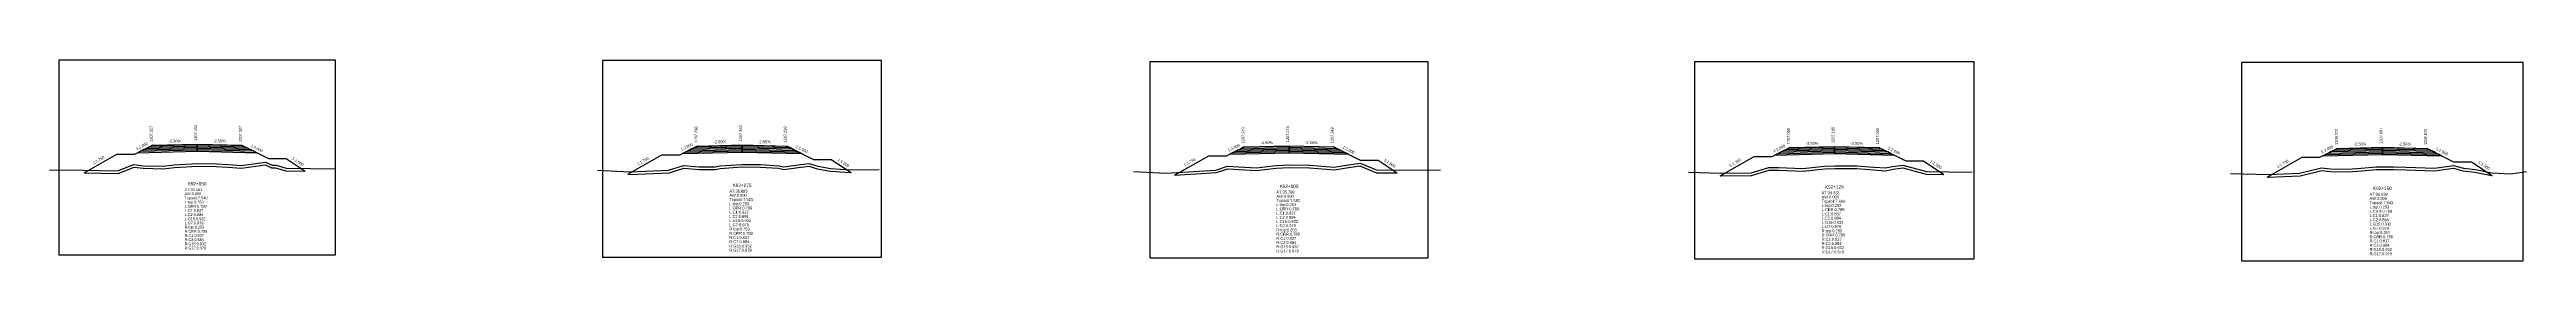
# Model space of a CAD drawing. Extents: x -7 to 78429, y 1189 to 1262.
# Drawn here: x 15630.3 to 15908.2, y 1194.3 to 1216.9 of the extents above; entities that cross this region are included whole.
import ezdxf
from ezdxf.enums import TextEntityAlignment as Align

# ---------------------------------------------------------------- set-up
doc = ezdxf.new("R2010")
doc.units = 0

msp = doc.modelspace()

# ---------------------------------------------------------------- linework, layer by layer
at = {"layer": 'A4_BORDER', "color": 7}
for points in [[(15631.395, 1194.975), (15662.41, 1194.975), (15662.41, 1216.905), (15631.395, 1216.905), (15631.395, 1194.975)], [(15692.381, 1194.724), (15723.702, 1194.724), (15723.702, 1216.871), (15692.381, 1216.871), (15692.381, 1194.724)], [(15753.797, 1194.638), (15785.02, 1194.638), (15785.02, 1216.715), (15753.797, 1216.715), (15753.797, 1194.638)], [(15814.912, 1194.524), (15846.284, 1194.524), (15846.284, 1216.706), (15814.912, 1216.706), (15814.912, 1194.524)], [(15876.282, 1194.31), (15907.872, 1194.31), (15907.872, 1216.647), (15876.282, 1216.647), (15876.282, 1194.31)]]:
    msp.add_lwpolyline(points, dxfattribs=at)
at = {"layer": 'CLEAR_GROUND', "color": 8}
for points in [[(15634.21, 1204.217), (15638.04, 1204.135), (15639.821, 1204.858), (15640.832, 1204.726), (15643.099, 1204.676), (15644.367, 1204.837), (15646.9, 1204.964), (15649.056, 1204.941), (15650.365, 1204.864), (15651.892, 1204.73), (15654.524, 1205.115), (15655.235, 1204.8), (15655.708, 1204.781), (15656.843, 1204.432), (15659.022, 1204.414)], [(15695.225, 1204.057), (15695.466, 1204.047), (15699.849, 1204.235), (15701.507, 1204.75), (15703.222, 1204.597), (15705.073, 1204.601), (15705.593, 1204.72), (15708.03, 1204.876), (15710.084, 1204.848), (15712.112, 1204.728), (15712.734, 1204.601), (15714.071, 1204.769), (15715.555, 1204.954), (15716.479, 1204.677), (15717.967, 1204.395), (15720.18, 1204.242), (15720.283, 1204.244)], [(15756.547, 1203.942), (15761.255, 1204.241), (15762.532, 1204.662), (15765.731, 1204.483), (15767.985, 1204.76), (15769.423, 1204.818), (15771.725, 1204.799), (15774.501, 1204.568), (15775.861, 1204.79), (15777.35, 1205.004), (15779.233, 1204.237), (15781.525, 1204.238)], [(15817.77, 1203.873), (15817.844, 1203.87), (15821.305, 1203.938), (15823.283, 1204.522), (15824.31, 1204.535), (15827.085, 1204.419), (15829.518, 1204.674), (15830.646, 1204.705), (15833.115, 1204.693), (15834.993, 1204.564), (15836.336, 1204.462), (15837.179, 1204.634), (15838.271, 1204.791), (15840.882, 1204.068), (15842.867, 1204.047)], [(15879.142, 1203.724), (15879.287, 1203.719), (15882.838, 1203.869), (15885.288, 1204.481), (15886.247, 1204.376), (15888.224, 1204.323), (15889.722, 1204.449), (15891.41, 1204.599), (15892.111, 1204.579), (15893.38, 1204.605), (15894.757, 1204.572), (15897.939, 1204.446), (15900.046, 1204.734), (15901.118, 1204.452), (15902.468, 1204.311), (15904.318, 1203.919), (15904.414, 1203.914)]]:
    msp.add_lwpolyline(points, dxfattribs=at)
at = {"layer": 'DESIGN_ROAD_TRIMMED', "color": 1}
for points in [[(15634.21, 1204.217), (15637.903, 1206.327), (15639.903, 1206.327), (15641.903, 1207.327), (15641.903, 1207.327), (15641.798, 1207.274), (15641.798, 1207.274), (15641.482, 1207.116), (15641.482, 1207.116), (15641.166, 1206.959), (15641.166, 1206.959), (15640.85, 1206.801), (15640.85, 1206.801), (15640.534, 1206.643), (15640.534, 1206.643), (15640.219, 1206.485), (15646.903, 1206.652), (15646.903, 1206.802), (15646.903, 1206.802), (15646.903, 1206.952), (15646.903, 1206.952), (15646.903, 1207.102), (15646.903, 1207.102), (15646.903, 1207.252), (15646.903, 1207.252), (15646.903, 1207.402), (15646.903, 1207.402), (15646.903, 1207.452), (15646.903, 1207.452), (15646.903, 1207.452), (15646.903, 1207.452), (15646.903, 1207.452), (15646.903, 1207.402), (15646.903, 1207.402), (15646.903, 1207.252), (15646.903, 1207.252), (15646.903, 1207.102), (15646.903, 1207.102), (15646.903, 1206.952), (15646.903, 1206.952), (15646.903, 1206.802), (15646.903, 1206.802), (15646.903, 1206.652), (15653.587, 1206.485), (15653.271, 1206.643), (15653.271, 1206.643), (15652.955, 1206.801), (15652.955, 1206.801), (15652.64, 1206.959), (15652.64, 1206.959), (15652.324, 1207.116), (15652.324, 1207.116), (15652.008, 1207.274), (15652.008, 1207.274), (15651.903, 1207.327), (15651.903, 1207.327), (15654.903, 1205.827), (15656.903, 1205.827), (15659.022, 1204.414)], [(15695.225, 1204.057), (15699.042, 1206.238), (15701.042, 1206.238), (15703.042, 1207.238), (15703.042, 1207.238), (15702.936, 1207.185), (15702.936, 1207.185), (15702.621, 1207.027), (15702.621, 1207.027), (15702.305, 1206.87), (15702.305, 1206.87), (15701.989, 1206.712), (15701.989, 1206.712), (15701.673, 1206.554), (15701.673, 1206.554), (15701.357, 1206.396), (15708.042, 1206.563), (15708.042, 1206.713), (15708.042, 1206.713), (15708.042, 1206.863), (15708.042, 1206.863), (15708.042, 1207.013), (15708.042, 1207.013), (15708.042, 1207.163), (15708.042, 1207.163), (15708.042, 1207.313), (15708.042, 1207.313), (15708.042, 1207.363), (15708.042, 1207.363), (15708.042, 1207.363), (15708.042, 1207.363), (15708.042, 1207.363), (15708.042, 1207.313), (15708.042, 1207.313), (15708.042, 1207.163), (15708.042, 1207.163), (15708.042, 1207.013), (15708.042, 1207.013), (15708.042, 1206.863), (15708.042, 1206.863), (15708.042, 1206.713), (15708.042, 1206.713), (15708.042, 1206.563), (15714.726, 1206.396), (15714.41, 1206.554), (15714.41, 1206.554), (15714.094, 1206.712), (15714.094, 1206.712), (15713.778, 1206.87), (15713.778, 1206.87), (15713.463, 1207.027), (15713.463, 1207.027), (15713.147, 1207.185), (15713.147, 1207.185), (15713.042, 1207.238), (15713.042, 1207.238), (15716.042, 1205.738), (15718.042, 1205.738), (15720.283, 1204.244)], [(15756.547, 1203.942), (15760.409, 1206.149), (15762.409, 1206.149), (15764.409, 1207.149), (15764.409, 1207.149), (15764.304, 1207.096), (15764.304, 1207.096), (15763.988, 1206.938), (15763.988, 1206.938), (15763.672, 1206.781), (15763.672, 1206.781), (15763.356, 1206.623), (15763.356, 1206.623), (15763.04, 1206.465), (15763.04, 1206.465), (15762.725, 1206.307), (15769.409, 1206.474), (15769.409, 1206.624), (15769.409, 1206.624), (15769.409, 1206.774), (15769.409, 1206.774), (15769.409, 1206.924), (15769.409, 1206.924), (15769.409, 1207.074), (15769.409, 1207.074), (15769.409, 1207.224), (15769.409, 1207.224), (15769.409, 1207.274), (15769.409, 1207.274), (15769.409, 1207.274), (15769.409, 1207.274), (15769.409, 1207.274), (15769.409, 1207.224), (15769.409, 1207.224), (15769.409, 1207.074), (15769.409, 1207.074), (15769.409, 1206.924), (15769.409, 1206.924), (15769.409, 1206.774), (15769.409, 1206.774), (15769.409, 1206.624), (15769.409, 1206.624), (15769.409, 1206.474), (15776.093, 1206.307), (15775.777, 1206.465), (15775.777, 1206.465), (15775.462, 1206.623), (15775.462, 1206.623), (15775.146, 1206.781), (15775.146, 1206.781), (15774.83, 1206.938), (15774.83, 1206.938), (15774.514, 1207.096), (15774.514, 1207.096), (15774.409, 1207.149), (15774.409, 1207.149), (15777.409, 1205.649), (15779.409, 1205.649), (15781.525, 1204.238)], [(15817.77, 1203.873), (15821.598, 1206.06), (15823.598, 1206.06), (15825.598, 1207.06), (15825.598, 1207.06), (15825.493, 1207.007), (15825.493, 1207.007), (15825.177, 1206.849), (15825.177, 1206.849), (15824.861, 1206.692), (15824.861, 1206.692), (15824.546, 1206.534), (15824.546, 1206.534), (15824.23, 1206.376), (15824.23, 1206.376), (15823.914, 1206.218), (15830.598, 1206.385), (15830.598, 1206.535), (15830.598, 1206.535), (15830.598, 1206.685), (15830.598, 1206.685), (15830.598, 1206.835), (15830.598, 1206.835), (15830.598, 1206.985), (15830.598, 1206.985), (15830.598, 1207.135), (15830.598, 1207.135), (15830.598, 1207.185), (15830.598, 1207.185), (15830.598, 1207.185), (15830.598, 1207.185), (15830.598, 1207.185), (15830.598, 1207.135), (15830.598, 1207.135), (15830.598, 1206.985), (15830.598, 1206.985), (15830.598, 1206.835), (15830.598, 1206.835), (15830.598, 1206.685), (15830.598, 1206.685), (15830.598, 1206.535), (15830.598, 1206.535), (15830.598, 1206.385), (15837.282, 1206.218), (15836.967, 1206.376), (15836.967, 1206.376), (15836.651, 1206.534), (15836.651, 1206.534), (15836.335, 1206.692), (15836.335, 1206.692), (15836.019, 1206.849), (15836.019, 1206.849), (15835.703, 1207.007), (15835.703, 1207.007), (15835.598, 1207.06), (15835.598, 1207.06), (15838.598, 1205.56), (15840.598, 1205.56), (15842.867, 1204.047)], [(15879.142, 1203.724), (15883.077, 1205.972), (15885.077, 1205.972), (15887.077, 1206.972), (15887.077, 1206.972), (15886.971, 1206.919), (15886.971, 1206.919), (15886.656, 1206.761), (15886.656, 1206.761), (15886.34, 1206.604), (15886.34, 1206.604), (15886.024, 1206.446), (15886.024, 1206.446), (15885.708, 1206.288), (15885.708, 1206.288), (15885.392, 1206.13), (15892.077, 1206.297), (15892.077, 1206.447), (15892.077, 1206.447), (15892.077, 1206.597), (15892.077, 1206.597), (15892.077, 1206.747), (15892.077, 1206.747), (15892.077, 1206.897), (15892.077, 1206.897), (15892.077, 1207.047), (15892.077, 1207.047), (15892.077, 1207.097), (15892.077, 1207.097), (15892.077, 1207.097), (15892.077, 1207.097), (15892.077, 1207.097), (15892.077, 1207.047), (15892.077, 1207.047), (15892.077, 1206.897), (15892.077, 1206.897), (15892.077, 1206.747), (15892.077, 1206.747), (15892.077, 1206.597), (15892.077, 1206.597), (15892.077, 1206.447), (15892.077, 1206.447), (15892.077, 1206.297), (15898.761, 1206.13), (15898.445, 1206.288), (15898.445, 1206.288), (15898.129, 1206.446), (15898.129, 1206.446), (15897.813, 1206.604), (15897.813, 1206.604), (15897.498, 1206.761), (15897.498, 1206.761), (15897.182, 1206.919), (15897.182, 1206.919), (15897.077, 1206.972), (15897.077, 1206.972), (15900.077, 1205.472), (15902.077, 1205.472), (15904.414, 1203.914)]]:
    msp.add_lwpolyline(points, dxfattribs=at)
at = {"layer": 'FINISHED_ROAD', "color": 2}
for points in [[(15637.903, 1206.327), (15639.903, 1206.327), (15641.903, 1207.327), (15641.903, 1207.327), (15646.903, 1207.452), (15651.903, 1207.327), (15651.903, 1207.327), (15654.903, 1205.827), (15656.903, 1205.827)], [(15699.042, 1206.238), (15701.042, 1206.238), (15703.042, 1207.238), (15703.042, 1207.238), (15708.042, 1207.363), (15713.042, 1207.238), (15713.042, 1207.238), (15716.042, 1205.738), (15718.042, 1205.738)], [(15760.409, 1206.149), (15762.409, 1206.149), (15764.409, 1207.149), (15764.409, 1207.149), (15769.409, 1207.274), (15774.409, 1207.149), (15774.409, 1207.149), (15777.409, 1205.649), (15779.409, 1205.649)], [(15821.598, 1206.06), (15823.598, 1206.06), (15825.598, 1207.06), (15825.598, 1207.06), (15830.598, 1207.185), (15835.598, 1207.06), (15835.598, 1207.06), (15838.598, 1205.56), (15840.598, 1205.56)], [(15883.077, 1205.972), (15885.077, 1205.972), (15887.077, 1206.972), (15887.077, 1206.972), (15892.077, 1207.097), (15897.077, 1206.972), (15897.077, 1206.972), (15900.077, 1205.472), (15902.077, 1205.472)]]:
    msp.add_lwpolyline(points, dxfattribs=at)
at = {"layer": 'LAYER_0', "color": 4}
for points in [[(15641.903, 1207.327), (15641.798, 1207.274), (15646.903, 1207.402), (15646.903, 1207.452)], [(15703.042, 1207.238), (15702.936, 1207.185), (15708.042, 1207.313), (15708.042, 1207.363)], [(15764.409, 1207.149), (15764.304, 1207.096), (15769.409, 1207.224), (15769.409, 1207.274)], [(15825.598, 1207.06), (15825.493, 1207.007), (15830.598, 1207.135), (15830.598, 1207.185)], [(15887.077, 1206.972), (15886.971, 1206.919), (15892.077, 1207.047), (15892.077, 1207.097)]]:
    msp.add_lwpolyline(points, dxfattribs=at)
at = {"layer": 'LAYER_1', "color": 4}
for points in [[(15641.798, 1207.274), (15641.482, 1207.116), (15646.903, 1207.252), (15646.903, 1207.402)], [(15702.936, 1207.185), (15702.621, 1207.027), (15708.042, 1207.163), (15708.042, 1207.313)], [(15764.304, 1207.096), (15763.988, 1206.938), (15769.409, 1207.074), (15769.409, 1207.224)], [(15825.493, 1207.007), (15825.177, 1206.849), (15830.598, 1206.985), (15830.598, 1207.135)], [(15886.971, 1206.919), (15886.656, 1206.761), (15892.077, 1206.897), (15892.077, 1207.047)]]:
    msp.add_lwpolyline(points, dxfattribs=at)
at = {"layer": 'LAYER_10', "color": 6}
for points in [[(15652.955, 1206.801), (15653.271, 1206.643), (15646.903, 1206.802), (15646.903, 1206.952)], [(15714.094, 1206.712), (15714.41, 1206.554), (15708.042, 1206.713), (15708.042, 1206.863)], [(15775.462, 1206.623), (15775.777, 1206.465), (15769.409, 1206.624), (15769.409, 1206.774)], [(15836.651, 1206.534), (15836.967, 1206.376), (15830.598, 1206.535), (15830.598, 1206.685)], [(15898.129, 1206.446), (15898.445, 1206.288), (15892.077, 1206.447), (15892.077, 1206.597)]]:
    msp.add_lwpolyline(points, dxfattribs=at)
at = {"layer": 'LAYER_11', "color": 6}
for points in [[(15653.271, 1206.643), (15653.587, 1206.485), (15646.903, 1206.652), (15646.903, 1206.802)], [(15714.41, 1206.554), (15714.726, 1206.396), (15708.042, 1206.563), (15708.042, 1206.713)], [(15775.777, 1206.465), (15776.093, 1206.307), (15769.409, 1206.474), (15769.409, 1206.624)], [(15836.967, 1206.376), (15837.282, 1206.218), (15830.598, 1206.385), (15830.598, 1206.535)], [(15898.445, 1206.288), (15898.761, 1206.13), (15892.077, 1206.297), (15892.077, 1206.447)]]:
    msp.add_lwpolyline(points, dxfattribs=at)
at = {"layer": 'LAYER_2', "color": 4}
for points in [[(15641.482, 1207.116), (15641.166, 1206.959), (15646.903, 1207.102), (15646.903, 1207.252)], [(15702.621, 1207.027), (15702.305, 1206.87), (15708.042, 1207.013), (15708.042, 1207.163)], [(15763.988, 1206.938), (15763.672, 1206.781), (15769.409, 1206.924), (15769.409, 1207.074)], [(15825.177, 1206.849), (15824.861, 1206.692), (15830.598, 1206.835), (15830.598, 1206.985)], [(15886.656, 1206.761), (15886.34, 1206.604), (15892.077, 1206.747), (15892.077, 1206.897)]]:
    msp.add_lwpolyline(points, dxfattribs=at)
at = {"layer": 'LAYER_3', "color": 4}
for points in [[(15641.166, 1206.959), (15640.85, 1206.801), (15646.903, 1206.952), (15646.903, 1207.102)], [(15702.305, 1206.87), (15701.989, 1206.712), (15708.042, 1206.863), (15708.042, 1207.013)], [(15763.672, 1206.781), (15763.356, 1206.623), (15769.409, 1206.774), (15769.409, 1206.924)], [(15824.861, 1206.692), (15824.546, 1206.534), (15830.598, 1206.685), (15830.598, 1206.835)], [(15886.34, 1206.604), (15886.024, 1206.446), (15892.077, 1206.597), (15892.077, 1206.747)]]:
    msp.add_lwpolyline(points, dxfattribs=at)
at = {"layer": 'LAYER_4', "color": 4}
for points in [[(15640.85, 1206.801), (15640.534, 1206.643), (15646.903, 1206.802), (15646.903, 1206.952)], [(15701.989, 1206.712), (15701.673, 1206.554), (15708.042, 1206.713), (15708.042, 1206.863)], [(15763.356, 1206.623), (15763.04, 1206.465), (15769.409, 1206.624), (15769.409, 1206.774)], [(15824.546, 1206.534), (15824.23, 1206.376), (15830.598, 1206.535), (15830.598, 1206.685)], [(15886.024, 1206.446), (15885.708, 1206.288), (15892.077, 1206.447), (15892.077, 1206.597)]]:
    msp.add_lwpolyline(points, dxfattribs=at)
at = {"layer": 'LAYER_5', "color": 4}
for points in [[(15640.534, 1206.643), (15640.219, 1206.485), (15646.903, 1206.652), (15646.903, 1206.802)], [(15701.673, 1206.554), (15701.357, 1206.396), (15708.042, 1206.563), (15708.042, 1206.713)], [(15763.04, 1206.465), (15762.725, 1206.307), (15769.409, 1206.474), (15769.409, 1206.624)], [(15824.23, 1206.376), (15823.914, 1206.218), (15830.598, 1206.385), (15830.598, 1206.535)], [(15885.708, 1206.288), (15885.392, 1206.13), (15892.077, 1206.297), (15892.077, 1206.447)]]:
    msp.add_lwpolyline(points, dxfattribs=at)
at = {"layer": 'LAYER_6', "color": 6}
for points in [[(15651.903, 1207.327), (15652.008, 1207.274), (15646.903, 1207.402), (15646.903, 1207.452)], [(15713.042, 1207.238), (15713.147, 1207.185), (15708.042, 1207.313), (15708.042, 1207.363)], [(15774.409, 1207.149), (15774.514, 1207.096), (15769.409, 1207.224), (15769.409, 1207.274)], [(15835.598, 1207.06), (15835.703, 1207.007), (15830.598, 1207.135), (15830.598, 1207.185)], [(15897.077, 1206.972), (15897.182, 1206.919), (15892.077, 1207.047), (15892.077, 1207.097)]]:
    msp.add_lwpolyline(points, dxfattribs=at)
at = {"layer": 'LAYER_7', "color": 6}
for points in [[(15652.008, 1207.274), (15652.324, 1207.116), (15646.903, 1207.252), (15646.903, 1207.402)], [(15713.147, 1207.185), (15713.463, 1207.027), (15708.042, 1207.163), (15708.042, 1207.313)], [(15774.514, 1207.096), (15774.83, 1206.938), (15769.409, 1207.074), (15769.409, 1207.224)], [(15835.703, 1207.007), (15836.019, 1206.849), (15830.598, 1206.985), (15830.598, 1207.135)], [(15897.182, 1206.919), (15897.498, 1206.761), (15892.077, 1206.897), (15892.077, 1207.047)]]:
    msp.add_lwpolyline(points, dxfattribs=at)
at = {"layer": 'LAYER_8', "color": 6}
for points in [[(15652.324, 1207.116), (15652.64, 1206.959), (15646.903, 1207.102), (15646.903, 1207.252)], [(15713.463, 1207.027), (15713.778, 1206.87), (15708.042, 1207.013), (15708.042, 1207.163)], [(15774.83, 1206.938), (15775.146, 1206.781), (15769.409, 1206.924), (15769.409, 1207.074)], [(15836.019, 1206.849), (15836.335, 1206.692), (15830.598, 1206.835), (15830.598, 1206.985)], [(15897.498, 1206.761), (15897.813, 1206.604), (15892.077, 1206.747), (15892.077, 1206.897)]]:
    msp.add_lwpolyline(points, dxfattribs=at)
at = {"layer": 'LAYER_9', "color": 6}
for points in [[(15652.64, 1206.959), (15652.955, 1206.801), (15646.903, 1206.952), (15646.903, 1207.102)], [(15713.778, 1206.87), (15714.094, 1206.712), (15708.042, 1206.863), (15708.042, 1207.013)], [(15775.146, 1206.781), (15775.462, 1206.623), (15769.409, 1206.774), (15769.409, 1206.924)], [(15836.335, 1206.692), (15836.651, 1206.534), (15830.598, 1206.685), (15830.598, 1206.835)], [(15897.813, 1206.604), (15898.129, 1206.446), (15892.077, 1206.597), (15892.077, 1206.747)]]:
    msp.add_lwpolyline(points, dxfattribs=at)
at = {"layer": 'NATURAL_GROUND', "color": 3}
for points in [[(15630.343, 1204.545), (15634.114, 1204.519), (15637.985, 1204.436), (15639.782, 1205.166), (15640.855, 1205.026), (15643.084, 1204.976), (15644.341, 1205.136), (15646.894, 1205.264), (15649.067, 1205.241), (15650.387, 1205.163), (15651.883, 1205.032), (15654.567, 1205.424), (15655.304, 1205.097), (15655.759, 1205.079), (15656.889, 1204.732), (15662.362, 1204.686)], [(15691.824, 1204.506), (15695.467, 1204.347), (15699.798, 1204.533), (15701.475, 1205.054), (15703.235, 1204.897), (15705.039, 1204.901), (15705.55, 1205.018), (15708.023, 1205.176), (15710.095, 1205.148), (15712.151, 1205.026), (15712.746, 1204.905), (15714.034, 1205.067), (15715.581, 1205.259), (15716.551, 1204.969), (15718.006, 1204.693), (15720.188, 1204.542), (15723.411, 1204.61)], [(15751.972, 1204.37), (15755.573, 1204.181), (15761.198, 1204.538), (15762.492, 1204.965), (15765.721, 1204.784), (15767.961, 1205.059), (15769.418, 1205.118), (15771.739, 1205.099), (15774.489, 1204.87), (15775.816, 1205.087), (15777.388, 1205.312), (15779.292, 1204.537), (15786.407, 1204.54)], [(15814.223, 1204.3), (15817.846, 1204.17), (15821.259, 1204.237), (15823.238, 1204.821), (15824.314, 1204.835), (15827.075, 1204.72), (15829.498, 1204.974), (15830.643, 1205.005), (15833.126, 1204.993), (15835.015, 1204.863), (15836.317, 1204.764), (15837.127, 1204.93), (15838.29, 1205.097), (15840.924, 1204.368), (15846.049, 1204.313)], [(15875.055, 1204.157), (15879.286, 1204.019), (15882.795, 1204.167), (15885.268, 1204.785), (15886.268, 1204.676), (15888.216, 1204.623), (15889.697, 1204.748), (15891.401, 1204.899), (15892.113, 1204.879), (15893.381, 1204.905), (15894.767, 1204.872), (15897.925, 1204.747), (15900.065, 1205.039), (15901.172, 1204.748), (15902.515, 1204.608), (15904.357, 1204.217), (15906.438, 1204.114), (15907.528, 1204.27), (15908.246, 1204.374)]]:
    msp.add_lwpolyline(points, dxfattribs=at)
at = {"layer": 'STRUCTURE_LEFT', "color": 4}
for points in [[(15641.903, 1207.327), (15641.798, 1207.274), (15641.798, 1207.274), (15641.482, 1207.116), (15641.482, 1207.116), (15641.166, 1206.959), (15641.166, 1206.959), (15640.85, 1206.801), (15640.85, 1206.801), (15640.534, 1206.643), (15640.534, 1206.643), (15640.219, 1206.485), (15646.903, 1206.652), (15646.903, 1206.802), (15646.903, 1206.802), (15646.903, 1206.952), (15646.903, 1206.952), (15646.903, 1207.102), (15646.903, 1207.102), (15646.903, 1207.252), (15646.903, 1207.252), (15646.903, 1207.402), (15646.903, 1207.402), (15646.903, 1207.452), (15646.903, 1207.452)], [(15703.042, 1207.238), (15702.936, 1207.185), (15702.936, 1207.185), (15702.621, 1207.027), (15702.621, 1207.027), (15702.305, 1206.87), (15702.305, 1206.87), (15701.989, 1206.712), (15701.989, 1206.712), (15701.673, 1206.554), (15701.673, 1206.554), (15701.357, 1206.396), (15708.042, 1206.563), (15708.042, 1206.713), (15708.042, 1206.713), (15708.042, 1206.863), (15708.042, 1206.863), (15708.042, 1207.013), (15708.042, 1207.013), (15708.042, 1207.163), (15708.042, 1207.163), (15708.042, 1207.313), (15708.042, 1207.313), (15708.042, 1207.363), (15708.042, 1207.363)], [(15764.409, 1207.149), (15764.304, 1207.096), (15764.304, 1207.096), (15763.988, 1206.938), (15763.988, 1206.938), (15763.672, 1206.781), (15763.672, 1206.781), (15763.356, 1206.623), (15763.356, 1206.623), (15763.04, 1206.465), (15763.04, 1206.465), (15762.725, 1206.307), (15769.409, 1206.474), (15769.409, 1206.624), (15769.409, 1206.624), (15769.409, 1206.774), (15769.409, 1206.774), (15769.409, 1206.924), (15769.409, 1206.924), (15769.409, 1207.074), (15769.409, 1207.074), (15769.409, 1207.224), (15769.409, 1207.224), (15769.409, 1207.274), (15769.409, 1207.274)], [(15825.598, 1207.06), (15825.493, 1207.007), (15825.493, 1207.007), (15825.177, 1206.849), (15825.177, 1206.849), (15824.861, 1206.692), (15824.861, 1206.692), (15824.546, 1206.534), (15824.546, 1206.534), (15824.23, 1206.376), (15824.23, 1206.376), (15823.914, 1206.218), (15830.598, 1206.385), (15830.598, 1206.535), (15830.598, 1206.535), (15830.598, 1206.685), (15830.598, 1206.685), (15830.598, 1206.835), (15830.598, 1206.835), (15830.598, 1206.985), (15830.598, 1206.985), (15830.598, 1207.135), (15830.598, 1207.135), (15830.598, 1207.185), (15830.598, 1207.185)], [(15887.077, 1206.972), (15886.971, 1206.919), (15886.971, 1206.919), (15886.656, 1206.761), (15886.656, 1206.761), (15886.34, 1206.604), (15886.34, 1206.604), (15886.024, 1206.446), (15886.024, 1206.446), (15885.708, 1206.288), (15885.708, 1206.288), (15885.392, 1206.13), (15892.077, 1206.297), (15892.077, 1206.447), (15892.077, 1206.447), (15892.077, 1206.597), (15892.077, 1206.597), (15892.077, 1206.747), (15892.077, 1206.747), (15892.077, 1206.897), (15892.077, 1206.897), (15892.077, 1207.047), (15892.077, 1207.047), (15892.077, 1207.097), (15892.077, 1207.097)]]:
    msp.add_lwpolyline(points, dxfattribs=at)
at = {"layer": 'STRUCTURE_RIGHT', "color": 6}
for points in [[(15646.903, 1207.452), (15646.903, 1207.452), (15646.903, 1207.402), (15646.903, 1207.402), (15646.903, 1207.252), (15646.903, 1207.252), (15646.903, 1207.102), (15646.903, 1207.102), (15646.903, 1206.952), (15646.903, 1206.952), (15646.903, 1206.802), (15646.903, 1206.802), (15646.903, 1206.652), (15653.587, 1206.485), (15653.271, 1206.643), (15653.271, 1206.643), (15652.955, 1206.801), (15652.955, 1206.801), (15652.64, 1206.959), (15652.64, 1206.959), (15652.324, 1207.116), (15652.324, 1207.116), (15652.008, 1207.274), (15652.008, 1207.274), (15651.903, 1207.327)], [(15708.042, 1207.363), (15708.042, 1207.363), (15708.042, 1207.313), (15708.042, 1207.313), (15708.042, 1207.163), (15708.042, 1207.163), (15708.042, 1207.013), (15708.042, 1207.013), (15708.042, 1206.863), (15708.042, 1206.863), (15708.042, 1206.713), (15708.042, 1206.713), (15708.042, 1206.563), (15714.726, 1206.396), (15714.41, 1206.554), (15714.41, 1206.554), (15714.094, 1206.712), (15714.094, 1206.712), (15713.778, 1206.87), (15713.778, 1206.87), (15713.463, 1207.027), (15713.463, 1207.027), (15713.147, 1207.185), (15713.147, 1207.185), (15713.042, 1207.238)], [(15769.409, 1207.274), (15769.409, 1207.274), (15769.409, 1207.224), (15769.409, 1207.224), (15769.409, 1207.074), (15769.409, 1207.074), (15769.409, 1206.924), (15769.409, 1206.924), (15769.409, 1206.774), (15769.409, 1206.774), (15769.409, 1206.624), (15769.409, 1206.624), (15769.409, 1206.474), (15776.093, 1206.307), (15775.777, 1206.465), (15775.777, 1206.465), (15775.462, 1206.623), (15775.462, 1206.623), (15775.146, 1206.781), (15775.146, 1206.781), (15774.83, 1206.938), (15774.83, 1206.938), (15774.514, 1207.096), (15774.514, 1207.096), (15774.409, 1207.149)], [(15830.598, 1207.185), (15830.598, 1207.185), (15830.598, 1207.135), (15830.598, 1207.135), (15830.598, 1206.985), (15830.598, 1206.985), (15830.598, 1206.835), (15830.598, 1206.835), (15830.598, 1206.685), (15830.598, 1206.685), (15830.598, 1206.535), (15830.598, 1206.535), (15830.598, 1206.385), (15837.282, 1206.218), (15836.967, 1206.376), (15836.967, 1206.376), (15836.651, 1206.534), (15836.651, 1206.534), (15836.335, 1206.692), (15836.335, 1206.692), (15836.019, 1206.849), (15836.019, 1206.849), (15835.703, 1207.007), (15835.703, 1207.007), (15835.598, 1207.06)], [(15892.077, 1207.097), (15892.077, 1207.097), (15892.077, 1207.047), (15892.077, 1207.047), (15892.077, 1206.897), (15892.077, 1206.897), (15892.077, 1206.747), (15892.077, 1206.747), (15892.077, 1206.597), (15892.077, 1206.597), (15892.077, 1206.447), (15892.077, 1206.447), (15892.077, 1206.297), (15898.761, 1206.13), (15898.445, 1206.288), (15898.445, 1206.288), (15898.129, 1206.446), (15898.129, 1206.446), (15897.813, 1206.604), (15897.813, 1206.604), (15897.498, 1206.761), (15897.498, 1206.761), (15897.182, 1206.919), (15897.182, 1206.919), (15897.077, 1206.972)]]:
    msp.add_lwpolyline(points, dxfattribs=at)

# ---------------------------------------------------------------- texts
at = {"layer": 'INFO_TEXT'}
for s, height, p in [('AT:36.581', 0.31, (15645.493, 1202.181)), ('AW:0.000', 0.31, (15645.493, 1201.711)), ('Topsoil:7.540', 0.31, (15645.493, 1201.241)), ('L:top:0.253', 0.31, (15645.493, 1200.771)), ('L:CRR:0.789', 0.31, (15645.493, 1200.301)), ('AT:36.895', 0.32, (15706.618, 1202.001)), ('AW:0.000', 0.32, (15706.618, 1201.526)), ('Topsoil:7.583', 0.32, (15706.618, 1201.052)), ('L:top:0.253', 0.32, (15706.618, 1200.577)), ('AT:35.788', 0.32, (15767.99, 1201.892)), ('AW:0.000', 0.32, (15767.99, 1201.419)), ('Topsoil:7.582', 0.32, (15767.99, 1200.946)), ('L:top:0.253', 0.32, (15767.99, 1200.473)), ('AT:36.531', 0.32, (15829.172, 1201.813)), ('AW:0.000', 0.32, (15829.172, 1201.337)), ('Topsoil:7.600', 0.32, (15829.172, 1200.862)), ('L:top:0.253', 0.32, (15829.172, 1200.387)), ('AT:36.039', 0.32, (15890.641, 1201.649)), ('AW:0.000', 0.32, (15890.641, 1201.171)), ('Topsoil:7.643', 0.32, (15890.641, 1200.692)), ('L:C1:0.837', 0.31, (15645.493, 1199.831)), ('L:C2:0.884', 0.31, (15645.493, 1199.361)), ('L:G15:0.932', 0.31, (15645.493, 1198.891)), ('L:G7:0.979', 0.31, (15645.493, 1198.421)), ('R:top:0.253', 0.31, (15645.493, 1197.951)), ('R:CRR:0.789', 0.31, (15645.493, 1197.481)), ('L:CRR:0.789', 0.32, (15706.618, 1200.102)), ('L:C1:0.837', 0.32, (15706.618, 1199.628)), ('L:C2:0.884', 0.32, (15706.618, 1199.153)), ('L:G15:0.932', 0.32, (15706.618, 1198.679)), ('L:G7:0.979', 0.32, (15706.618, 1198.204)), ('R:top:0.253', 0.32, (15706.618, 1197.73)), ('L:CRR:0.789', 0.32, (15767.99, 1200)), ('L:C1:0.837', 0.32, (15767.99, 1199.527)), ('L:C2:0.884', 0.32, (15767.99, 1199.054)), ('L:G15:0.932', 0.32, (15767.99, 1198.581)), ('L:G7:0.979', 0.32, (15767.99, 1198.108)), ('R:top:0.253', 0.32, (15767.99, 1197.635)), ('L:CRR:0.789', 0.32, (15829.172, 1199.911)), ('L:C1:0.837', 0.32, (15829.172, 1199.436)), ('L:C2:0.884', 0.32, (15829.172, 1198.961)), ('L:G15:0.932', 0.32, (15829.172, 1198.485)), ('L:G7:0.979', 0.32, (15829.172, 1198.01)), ('R:top:0.253', 0.32, (15829.172, 1197.535)), ('L:top:0.253', 0.32, (15890.641, 1200.214)), ('L:CRR:0.789', 0.32, (15890.641, 1199.735)), ('L:C1:0.837', 0.32, (15890.641, 1199.256)), ('L:C2:0.884', 0.32, (15890.641, 1198.778)), ('L:G15:0.932', 0.32, (15890.641, 1198.299)), ('L:G7:0.979', 0.32, (15890.641, 1197.82)), ('R:C1:0.837', 0.31, (15645.493, 1197.011)), ('R:C2:0.884', 0.31, (15645.493, 1196.541)), ('R:G15:0.932', 0.31, (15645.493, 1196.071)), ('R:G17:0.979', 0.31, (15645.493, 1195.602)), ('R:CRR:0.789', 0.32, (15706.618, 1197.255)), ('R:C1:0.837', 0.32, (15706.618, 1196.78)), ('R:C2:0.884', 0.32, (15706.618, 1196.306)), ('R:G15:0.932', 0.32, (15706.618, 1195.831)), ('R:G17:0.979', 0.32, (15706.618, 1195.357)), ('R:CRR:0.789', 0.32, (15767.99, 1197.161)), ('R:C1:0.837', 0.32, (15767.99, 1196.688)), ('R:C2:0.884', 0.32, (15767.99, 1196.215)), ('R:G15:0.932', 0.32, (15767.99, 1195.742)), ('R:G17:0.979', 0.32, (15767.99, 1195.269)), ('R:CRR:0.789', 0.32, (15829.172, 1197.059)), ('R:C1:0.837', 0.32, (15829.172, 1196.584)), ('R:C2:0.884', 0.32, (15829.172, 1196.109)), ('R:G15:0.932', 0.32, (15829.172, 1195.634)), ('R:G17:0.979', 0.32, (15829.172, 1195.158)), ('R:top:0.253', 0.32, (15890.641, 1197.342)), ('R:CRR:0.789', 0.32, (15890.641, 1196.863)), ('R:C1:0.837', 0.32, (15890.641, 1196.384)), ('R:C2:0.884', 0.32, (15890.641, 1195.906)), ('R:G15:0.932', 0.32, (15890.641, 1195.427)), ('R:G17:0.979', 0.32, (15890.641, 1194.948))]:
    msp.add_text(s, height=height, dxfattribs=at).set_placement(p)
at = {"layer": 'LEFT_TEXT_H'}
for s, height, p in [('1207.327', 0.313, (15641.903, 1207.703)), ('1207.238', 0.316, (15703.042, 1207.618)), ('1207.149', 0.315, (15764.409, 1207.527)), ('1207.060', 0.317, (15825.598, 1207.44)), ('1206.972', 0.319, (15887.077, 1207.355))]:
    msp.add_text(s, height=height, rotation=90, dxfattribs=at).set_placement(p)
at = {"layer": 'POINT_TEXT_H'}
for s, height, p in [('1207.452', 0.313, (15646.903, 1207.828)), ('1207.363', 0.316, (15708.042, 1207.743)), ('1207.274', 0.315, (15769.409, 1207.652)), ('1207.185', 0.317, (15830.598, 1207.565)), ('1207.097', 0.319, (15892.077, 1207.48))]:
    msp.add_text(s, height=height, rotation=90, dxfattribs=at).set_placement(p)
at = {"layer": 'RIGHT_TEXT_H'}
for s, height, p in [('1207.327', 0.313, (15651.903, 1207.703)), ('1207.238', 0.316, (15713.042, 1207.618)), ('1207.149', 0.315, (15774.409, 1207.527)), ('1207.060', 0.317, (15835.598, 1207.44)), ('1206.972', 0.319, (15897.077, 1207.355))]:
    msp.add_text(s, height=height, rotation=90, dxfattribs=at).set_placement(p)
at = {"layer": 'SLOPE_left'}
for s, height, rotation, p in [('1:1.750', 0.313, 29.745, (15635.963, 1205.435)), ('1:2.000', 0.313, 26.565, (15640.819, 1206.995)), ('1:2.000', 0.316, 26.565, (15701.957, 1206.908)), ('1:2.000', 0.315, 26.565, (15763.324, 1206.818)), ('1:2.000', 0.317, 26.565, (15824.513, 1206.73)), ('1:2.000', 0.319, 26.565, (15885.991, 1206.643)), ('1:1.750', 0.316, 29.745, (15697.039, 1205.312)), ('1:1.750', 0.315, 29.745, (15758.384, 1205.21)), ('1:1.750', 0.317, 29.745, (15819.59, 1205.131)), ('1:1.750', 0.319, 29.745, (15881.014, 1205.014))]:
    msp.add_text(s, height=height, rotation=rotation, dxfattribs=at).set_placement(p, align=Align.BOTTOM_CENTER)
at = {"layer": 'SLOPE_right'}
for s, height, rotation, p in [('1:2.000', 0.313, -26.565, (15653.487, 1206.745)), ('1:2.000', 0.316, -26.565, (15714.626, 1206.658)), ('1:2.000', 0.315, -26.565, (15775.994, 1206.568)), ('1:2.000', 0.317, -26.565, (15837.183, 1206.48)), ('1:2.000', 0.319, -26.565, (15898.662, 1206.393)), ('1:1.500', 0.313, -33.69, (15658.067, 1205.277)), ('1:1.500', 0.316, -33.69, (15719.267, 1205.149)), ('1:1.500', 0.315, -33.69, (15780.572, 1205.101)), ('1:1.500', 0.317, -33.69, (15841.838, 1204.962)), ('1:1.500', 0.319, -33.69, (15903.351, 1204.852))]:
    msp.add_text(s, height=height, rotation=rotation, dxfattribs=at).set_placement(p, align=Align.BOTTOM_CENTER)
at = {"layer": 'SLOPE_TEXT'}
for height, p in [(0.313, (15644.403, 1207.64)), (0.313, (15649.403, 1207.64)), (0.316, (15705.542, 1207.554)), (0.316, (15710.542, 1207.554)), (0.315, (15766.909, 1207.464)), (0.315, (15771.909, 1207.464)), (0.317, (15828.098, 1207.376)), (0.317, (15833.098, 1207.376)), (0.319, (15889.577, 1207.29)), (0.319, (15894.577, 1207.29))]:
    msp.add_text('-2.50%', height=height, dxfattribs=at).set_placement(p, align=Align.CENTER)
at = {"layer": 'STATION_TITLE'}
for s, height, p in [('K92+050', 0.376, (15646.903, 1202.807)), ('K92+075', 0.38, (15708.042, 1202.634)), ('K92+100', 0.378, (15769.409, 1202.523)), ('K92+125', 0.38, (15830.598, 1202.447)), ('K92+150', 0.383, (15892.077, 1202.288))]:
    msp.add_text(s, height=height, dxfattribs=at).set_placement(p, align=Align.CENTER)

doc.saveas('drawing.dxf')
